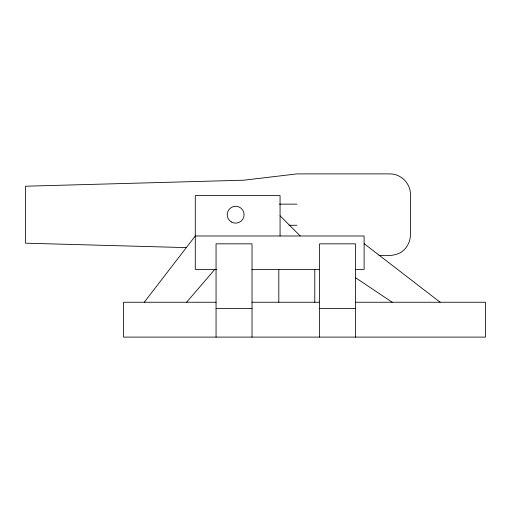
<?xml version="1.0" encoding="UTF-8"?>
<svg xmlns="http://www.w3.org/2000/svg" width="511" height="511" viewBox="0 0 511 511"><rect width="100%" height="100%" fill="white"/><g stroke="black" fill="none" stroke-linecap="round" stroke-linejoin="round"><path stroke-width="0.77" d="M144.268 302.244L195.285 235.986L364.113 235.986L364.113 269.386L355.522 269.386M186.611 302.244L214.812 269.386M279.434 204.138L296.948 204.138M288.99 225.262L296.948 225.262M378.887 255.513C387.657 255.743 397.782 256.426 404.45 249.534C408.148 245.619 410.269 240.489 410.429 235.105L410.429 194.295C410.493 183.379 400.943 173.823 390.021 173.893L296.948 173.893L243.926 180.198L25.55 186.215L25.55 243.185L186.547 247.618M216.785 269.386L195.285 269.386L195.285 195.617L280.066 195.617L280.066 235.986M251.827 269.386L319.554 269.386M216.032 302.244L123.566 302.244L123.566 337.107L485.45 337.107L485.45 302.244L355.522 302.244M251.897 302.244L319.65 302.244M216.057 308.427L252.025 308.427M319.554 308.427L355.522 308.427M355.522 277.677L392.212 302.244M364.113 243.645L440.131 302.244M280.066 215.802L300.251 235.986M355.522 337.107L355.522 243.836L319.554 243.836L319.554 337.107M314.782 269.386L314.782 302.244M278.814 269.386L278.814 302.244M252.025 337.107L252.025 243.836L216.057 243.836L216.057 337.107M231.432 222.01A8.444 8.444 0 0 0 244.098 214.703A8.444 8.444 0 0 0 231.432 207.389A8.444 8.444 0 0 0 231.432 222.01"/></g></svg>
